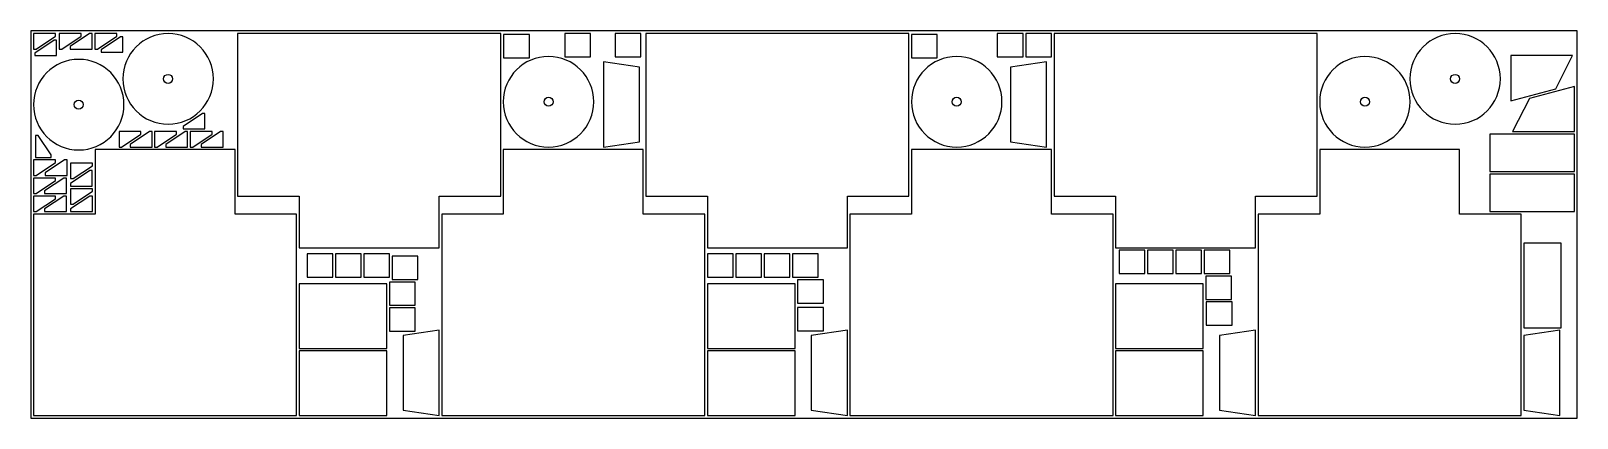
# Model space of a CAD drawing. Header units: metres. Extents: x 0 to 6000, y 0 to 1500.
import ezdxf

# ---------------------------------------------------------------- set-up
doc = ezdxf.new("R2010")
doc.units = ezdxf.units.M

msp = doc.modelspace()

# ---------------------------------------------------------------- linework, layer by layer
for points in [[(0, 0), (6000, 0), (6000, 1500), (0, 1500)], [(20, 1429.9), (95.1, 1479.9), (95.1, 1489.9), (10, 1489.9), (10, 1429.9)], [(89.7, 1464.3), (14.7, 1414.3), (14.7, 1404.3), (99.7, 1404.3), (99.7, 1464.3)], [(119.8, 1429.9), (194.8, 1479.9), (194.8, 1489.9), (109.8, 1489.9), (109.8, 1429.9)], [(227.8, 1489.9), (152.8, 1439.9), (152.8, 1429.9), (237.8, 1429.9), (237.8, 1489.9)], [(257.9, 1429.9), (332.9, 1479.9), (332.9, 1489.9), (247.9, 1489.9), (247.9, 1429.9)], [(347, 1477.3), (272, 1427.3), (272, 1417.3), (357, 1417.3), (357, 1477.3)], [(802.1, 860), (1041.1, 860), (1041.1, 660), (1584.1, 660), (1584.1, 860), (1823.1, 860), (1823.1, 1489.9), (802.1, 1489.9)], [(1834.5, 1395.7), (1934.5, 1395.7), (1934.5, 1485.7), (1834.5, 1485.7)], [(2072, 1399.9), (2172, 1399.9), (2172, 1489.9), (2072, 1489.9)], [(2266.9, 1399.9), (2366.9, 1399.9), (2366.9, 1489.9), (2266.9, 1489.9)], [(2386.2, 860), (2625.2, 860), (2625.2, 660), (3168.2, 660), (3168.2, 860), (3407.2, 860), (3407.2, 1489.9), (2386.2, 1489.9)], [(3417.2, 1396.4), (3517.2, 1396.4), (3517.2, 1486.4), (3417.2, 1486.4)], [(3750.2, 1399.9), (3850.2, 1399.9), (3850.2, 1489.9), (3750.2, 1489.9)], [(3860.2, 1399.9), (3960.2, 1399.9), (3960.2, 1489.9), (3860.2, 1489.9)], [(3970.3, 860), (4209.3, 860), (4209.3, 660), (4752.3, 660), (4752.3, 860), (4991.3, 860), (4991.3, 1489.9), (3970.3, 1489.9)], [(2361.6, 1070.1), (2361.6, 1360.1), (2221.6, 1380.1), (2221.6, 1050.1)], [(3800.9, 1360.1), (3800.9, 1070.1), (3940.9, 1050.1), (3940.9, 1380.1)], [(5917.7, 1276.2), (5982.7, 1404.3), (5742.7, 1404.3), (5742.7, 1229.3)], [(5815, 1238.3), (5750, 1110.2), (5990, 1110.2), (5990, 1285.2)], [(665.5, 1180.2), (590.5, 1130.2), (590.5, 1120.2), (675.5, 1120.2), (675.5, 1180.2)], [(78.3, 1020.2), (28.3, 1095.2), (18.3, 1095.2), (18.3, 1010.2), (78.3, 1010.2)], [(351.8, 1050.1), (426.8, 1100.1), (426.8, 1110.1), (341.8, 1110.1), (341.8, 1050.1)], [(459.9, 1110.1), (384.9, 1060.1), (384.9, 1050.1), (469.9, 1050.1), (469.9, 1110.1)], [(490, 1050.1), (565, 1100.1), (565, 1110.1), (480, 1110.1), (480, 1050.1)], [(598.1, 1110.1), (523.1, 1060.1), (523.1, 1050.1), (608.1, 1050.1), (608.1, 1110.1)], [(628.1, 1050.1), (703.1, 1100.1), (703.1, 1110.1), (618.1, 1110.1), (618.1, 1050.1)], [(736.2, 1110.1), (661.2, 1060.1), (661.2, 1050.1), (746.2, 1050.1), (746.2, 1110.1)], [(5662, 955.2), (5990, 955.2), (5990, 1100.2), (5662, 1100.2)], [(1031, 790), (792, 790), (792, 1040.1), (249, 1040.1), (249, 790), (10, 790), (10, 10), (1031, 10)], [(2615.1, 790), (2376.1, 790), (2376.1, 1040.1), (1833.1, 1040.1), (1833.1, 790), (1594.2, 790), (1594.2, 10), (2615.1, 10)], [(4199.2, 790), (3960.2, 790), (3960.2, 1040.1), (3417.2, 1040.1), (3417.2, 790), (3178.2, 790), (3178.2, 10), (4199.2, 10)], [(5783.3, 790), (5544.3, 790), (5544.3, 1040.1), (5001.3, 1040.1), (5001.3, 790), (4762.3, 790), (4762.3, 10), (5783.3, 10)], [(20, 940.2), (95.1, 990.2), (95.1, 1000.2), (10, 1000.2), (10, 940.2)], [(130.9, 1000.2), (55.9, 950.2), (55.9, 940.2), (140.9, 940.2), (140.9, 1000.2)], [(163.7, 927.8), (238.7, 977.8), (238.7, 987.8), (153.7, 987.8), (153.7, 927.8)], [(20, 870.1), (95.1, 920.1), (95.1, 930.1), (10, 930.1), (10, 870.1)], [(128.1, 930.1), (53.1, 880.2), (53.1, 870.1), (138.1, 870.1), (138.1, 930.1)], [(228.3, 958.8), (153.3, 908.8), (153.3, 898.8), (238.3, 898.8), (238.3, 958.8)], [(5662, 800.1), (5990, 800.1), (5990, 945.1), (5662, 945.1)], [(20, 800.1), (95.1, 850.1), (95.1, 860.1), (10, 860.1), (10, 800.1)], [(128.1, 860.1), (53.1, 810.1), (53.1, 800.1), (138.1, 800.1), (138.1, 860.1)], [(163.9, 828.7), (238.9, 878.7), (238.9, 888.7), (153.9, 888.7), (153.9, 828.7)], [(229, 860.1), (154, 810.1), (154, 800.1), (239, 800.1), (239, 860.1)], [(5793.4, 678.1), (5793.4, 350.1), (5938.4, 350.1), (5938.4, 678.1)], [(1071.4, 545.8), (1171.4, 545.8), (1171.4, 635.8), (1071.4, 635.8)], [(1181.4, 545.8), (1281.4, 545.8), (1281.4, 635.8), (1181.4, 635.8)], [(1291.4, 545.8), (1391.4, 545.8), (1391.4, 635.8), (1291.4, 635.8)], [(1401.4, 537), (1501.4, 537), (1501.4, 627), (1401.4, 627)], [(2625.2, 545.8), (2725.2, 545.8), (2725.2, 635.8), (2625.2, 635.8)], [(2735.3, 545.8), (2835.3, 545.8), (2835.3, 635.8), (2735.3, 635.8)], [(2845.3, 545.8), (2945.3, 545.8), (2945.3, 635.8), (2845.3, 635.8)], [(2955.4, 545.8), (3055.4, 545.8), (3055.4, 635.8), (2955.4, 635.8)], [(4222.7, 559.9), (4322.7, 559.9), (4322.7, 649.9), (4222.7, 649.9)], [(4332.7, 559.9), (4432.7, 559.9), (4432.7, 649.9), (4332.7, 649.9)], [(4442.7, 559.9), (4542.7, 559.9), (4542.7, 649.9), (4442.7, 649.9)], [(4552.8, 559.9), (4652.8, 559.9), (4652.8, 649.9), (4552.8, 649.9)], [(4559.4, 459.9), (4659.4, 459.9), (4659.4, 549.9), (4559.4, 549.9)], [(1041.1, 270.1), (1381.1, 270.1), (1381.1, 520.1), (1041.1, 520.1)], [(1391.1, 437), (1491.1, 437), (1491.1, 527), (1391.1, 527)], [(2625.2, 270.1), (2965.2, 270.1), (2965.2, 520.1), (2625.2, 520.1)], [(2975.3, 445.7), (3075.3, 445.7), (3075.3, 535.7), (2975.3, 535.7)], [(4209.3, 270.1), (4549.3, 270.1), (4549.3, 520.1), (4209.3, 520.1)], [(1391.1, 336.9), (1491.1, 336.9), (1491.1, 426.9), (1391.1, 426.9)], [(2975.3, 337.9), (3075.3, 337.9), (3075.3, 427.9), (2975.3, 427.9)], [(4561, 359.8), (4661, 359.8), (4661, 449.8), (4561, 449.8)], [(1444.1, 320), (1444.1, 30), (1584.1, 10), (1584.1, 340.1)], [(3028.2, 320), (3028.2, 30), (3168.2, 10), (3168.2, 340.1)], [(4612.3, 320), (4612.3, 30), (4752.3, 10), (4752.3, 340.1)], [(5793.4, 320), (5793.4, 30), (5933.4, 10), (5933.4, 340.1)], [(1041.1, 10), (1381.1, 10), (1381.1, 260), (1041.1, 260)], [(2625.2, 10), (2965.2, 10), (2965.2, 260), (2625.2, 260)], [(4209.3, 10), (4549.3, 10), (4549.3, 260), (4209.3, 260)]]:
    msp.add_lwpolyline(points, close=True)
for points in [[(357, 1314.4, 1), (708, 1314.4, 1)], [(5351.3, 1314.4, 1), (5702.3, 1314.4, 1)], [(10, 1214.4, 1), (361, 1214.4, 1)], [(1833.1, 1225.6, 1), (2184.1, 1225.6, 1)], [(3417.2, 1225.6, 1), (3768.2, 1225.6, 1)], [(5001.3, 1225.6, 1), (5352.3, 1225.6, 1)], [(515, 1314.4, -1), (550, 1314.4, -1)], [(5509.3, 1314.4, -1), (5544.3, 1314.4, -1)], [(168.1, 1214.4, -1), (203.1, 1214.4, -1)], [(1991.1, 1225.6, -1), (2026.1, 1225.6, -1)], [(3575.2, 1225.6, -1), (3610.2, 1225.6, -1)], [(5159.3, 1225.6, -1), (5194.3, 1225.6, -1)]]:
    msp.add_lwpolyline(points, format="xyb", close=True)

doc.saveas('drawing.dxf')
